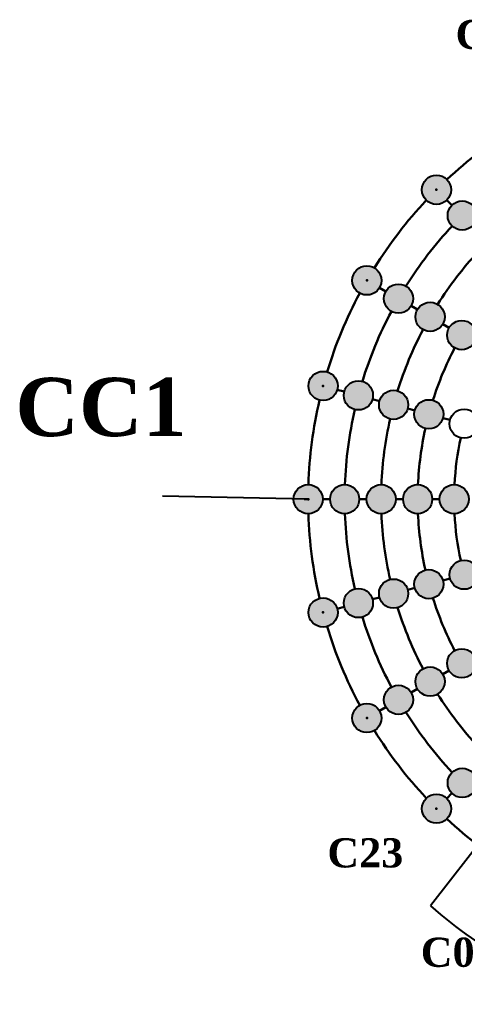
# Model space of a CAD drawing. Header units: inches. Extents: x 53 to 275, y 28 to 179.
# Drawn here: x 113.82 to 129.06, y 29.22 to 62.67 of the extents above; entities that cross this region are included whole.
import ezdxf

# ---------------------------------------------------------------- set-up
doc = ezdxf.new("R2010")
doc.units = ezdxf.units.IN
doc.header["$MEASUREMENT"] = 0

msp = doc.modelspace()

# ---------------------------------------------------------------- hatches: boundary and pattern name
h = msp.add_hatch(color=4)
h.set_gradient(color1=(237, 249, 6), color2=(227, 239, 6), one_color=1, tint=0.48)
h.paths.add_polyline_path([(139.208, 31.231, 1), (138.208, 31.231, 1)])
h.paths.add_polyline_path([(139.208, 32.481, 1), (138.208, 32.481, 1)])
h.paths.add_polyline_path([(139.208, 33.731, 1), (138.208, 33.731, 1)])
h.paths.add_polyline_path([(139.208, 34.981, 1), (138.208, 34.981, 1)])
h.paths.add_polyline_path([(139.208, 36.231, 1), (138.208, 36.231, 1)])
h.paths.add_polyline_path([(139.208, 37.481, 1), (138.208, 37.481, 1)])
h.paths.add_polyline_path([(139.208, 38.731, 1), (138.208, 38.731, 1)])
h.paths.add_polyline_path([(139.208, 39.981, 1), (138.208, 39.981, 1)])
h.paths.add_polyline_path([(137.267, 38.987, 1), (136.267, 38.987, 1)])
h.paths.add_polyline_path([(136.944, 37.779, 1), (135.944, 37.779, 1)])
h.paths.add_polyline_path([(136.62, 36.572, 1), (135.62, 36.572, 1)])
h.paths.add_polyline_path([(136.297, 35.364, 1), (135.297, 35.364, 1)])
h.paths.add_polyline_path([(135.973, 34.157, 1), (134.973, 34.157, 1)])
h.paths.add_polyline_path([(135.65, 32.95, 1), (134.65, 32.95, 1)])
h.paths.add_polyline_path([(135.326, 31.742, 1), (134.326, 31.742, 1)])
h.paths.add_polyline_path([(131.708, 33.241, 1), (130.708, 33.241, 1)])
h.paths.add_polyline_path([(132.333, 34.323, 1), (131.333, 34.323, 1)])
h.paths.add_polyline_path([(132.958, 35.406, 1), (131.958, 35.406, 1)])
h.paths.add_polyline_path([(133.583, 36.488, 1), (132.583, 36.488, 1)])
h.paths.add_polyline_path([(134.208, 37.571, 1), (133.208, 37.571, 1)])
h.paths.add_polyline_path([(134.833, 38.653, 1), (133.833, 38.653, 1)])
h.paths.add_polyline_path([(135.458, 39.736, 1), (134.458, 39.736, 1)])
h.paths.add_polyline_path([(128.602, 35.624, 1), (127.602, 35.624, 1)])
h.paths.add_polyline_path([(129.486, 36.508, 1), (128.486, 36.508, 1)])
h.paths.add_polyline_path([(130.37, 37.392, 1), (129.37, 37.392, 1)])
h.paths.add_polyline_path([(131.253, 38.276, 1), (130.253, 38.276, 1)])
h.paths.add_polyline_path([(132.137, 39.16, 1), (131.137, 39.16, 1)])
h.paths.add_polyline_path([(133.021, 40.044, 1), (132.021, 40.044, 1)])
h.paths.add_polyline_path([(131.631, 41.856, 1), (130.631, 41.856, 1)])
h.paths.add_polyline_path([(130.548, 41.231, 1), (129.548, 41.231, 1)])
h.paths.add_polyline_path([(129.466, 40.606, 1), (128.466, 40.606, 1)])
h.paths.add_polyline_path([(128.383, 39.981, 1), (127.383, 39.981, 1)])
h.paths.add_polyline_path([(127.301, 39.356, 1), (126.301, 39.356, 1)])
h.paths.add_polyline_path([(126.218, 38.731, 1), (125.218, 38.731, 1)])
h.paths.add_polyline_path([(124.719, 42.349, 1), (123.719, 42.349, 1)])
h.paths.add_polyline_path([(125.927, 42.672, 1), (124.927, 42.672, 1)])
h.paths.add_polyline_path([(127.134, 42.996, 1), (126.134, 42.996, 1)])
h.paths.add_polyline_path([(128.342, 43.319, 1), (127.342, 43.319, 1)])
h.paths.add_polyline_path([(129.549, 43.643, 1), (128.549, 43.643, 1)])
h.paths.add_polyline_path([(129.208, 46.231, 1), (128.208, 46.231, 1)])
h.paths.add_polyline_path([(127.958, 46.231, 1), (126.958, 46.231, 1)])
h.paths.add_polyline_path([(126.708, 46.231, 1), (125.708, 46.231, 1)])
h.paths.add_polyline_path([(125.458, 46.231, 1), (124.458, 46.231, 1)])
h.paths.add_polyline_path([(124.208, 46.231, 1), (123.208, 46.231, 1)])
h.paths.add_polyline_path([(128.342, 49.143, 1), (127.342, 49.143, 1)])
h.paths.add_polyline_path([(127.134, 49.466, 1), (126.134, 49.466, 1)])
h.paths.add_polyline_path([(125.927, 49.79, 1), (124.927, 49.79, 1)])
h.paths.add_polyline_path([(124.719, 50.113, 1), (123.719, 50.113, 1)])
h.paths.add_polyline_path([(126.218, 53.731, 1), (125.218, 53.731, 1)])
h.paths.add_polyline_path([(127.301, 53.106, 1), (126.301, 53.106, 1)])
h.paths.add_polyline_path([(128.383, 52.481, 1), (127.383, 52.481, 1)])
h.paths.add_polyline_path([(129.466, 51.856, 1), (128.466, 51.856, 1)])
h.paths.add_polyline_path([(130.37, 55.07, 1), (129.37, 55.07, 1)])
h.paths.add_polyline_path([(129.486, 55.954, 1), (128.486, 55.954, 1)])
h.paths.add_polyline_path([(128.602, 56.838, 1), (127.602, 56.838, 1)])
h.paths.add_polyline_path([(131.708, 59.221, 1), (130.708, 59.221, 1)])
h.paths.add_polyline_path([(132.333, 58.139, 1), (131.333, 58.139, 1)])
h.paths.add_polyline_path([(135.326, 60.72, 1), (134.326, 60.72, 1)])

# ---------------------------------------------------------------- linework, layer by layer
at = {"lineweight": 30}
for p, q in [((128.455, 56.484), (128.632, 56.307)), ((126.368, 53.356), (126.151, 53.481)), ((127.45, 52.731), (127.234, 52.856)), ((128.533, 52.106), (128.316, 52.231)), ((124.944, 49.919), (124.702, 49.984)), ((126.151, 49.596), (125.91, 49.66)), ((127.359, 49.272), (127.117, 49.337)), ((128.566, 48.949), (128.325, 49.013)), ((123.572, 46.231), (123.708, 46.231)), ((124.208, 46.231), (124.458, 46.231)), ((125.458, 46.231), (125.708, 46.231)), ((126.708, 46.231), (126.958, 46.231)), ((127.958, 46.231), (128.208, 46.231)), ((128.325, 43.449), (128.566, 43.513)), ((127.117, 43.125), (127.359, 43.19)), ((125.91, 42.802), (126.151, 42.866)), ((124.702, 42.478), (124.944, 42.543)), ((128.316, 40.231), (128.533, 40.356)), ((127.234, 39.606), (127.45, 39.731)), ((126.151, 38.981), (126.368, 39.106)), ((128.632, 36.155), (128.455, 35.978))]:
    msp.add_line(p, q, dxfattribs=at)
at = {"color": 4}
msp.add_line((123.708, 46.231), (118.714, 46.334), dxfattribs=at)
at = {"color": 1}
msp.add_line((138.708, 46.226), (127.903, 32.297), dxfattribs=at)
at = {"color": 4}
for centre in [(128.102, 56.838), (128.986, 55.954), (125.718, 53.731), (126.801, 53.106), (127.883, 52.481), (128.966, 51.856), (124.219, 50.113), (125.427, 49.79), (126.634, 49.466), (127.842, 49.143), (129.049, 48.819), (123.708, 46.231), (124.958, 46.231), (126.208, 46.231), (127.458, 46.231), (128.708, 46.231), (129.049, 43.643), (126.634, 42.996), (127.842, 43.319), (125.427, 42.672), (124.219, 42.349), (128.966, 40.606), (127.883, 39.981), (126.801, 39.356), (125.718, 38.731), (128.986, 36.508), (128.102, 35.624)]:
    msp.add_circle(centre, 0.5, dxfattribs=at)
at = {"lineweight": 30}
for radius, start, end in [(15, 121.9099, 133.0901), (15, 136.9099, 148.0901), (13.75, 137.0836, 147.9164), (12.5, 137.292, 147.708), (15, 151.9099, 163.0901), (13.75, 152.0836, 162.9164), (12.5, 152.292, 162.708), (11.25, 152.5467, 162.4533), (15, 166.9099, 178.0901), (13.75, 167.0836, 177.9164), (12.5, 167.292, 177.708), (11.25, 167.5467, 177.4533), (10, 167.8651, 177.1349), (15, 181.9099, 193.0901), (13.75, 182.0836, 192.9164), (12.5, 182.292, 192.708), (11.25, 182.5467, 192.4533), (10, 182.8651, 192.1349), (11.25, 197.5467, 207.4533), (12.5, 197.292, 207.708), (13.75, 197.0836, 207.9164), (15, 196.9099, 208.0901), (12.5, 212.292, 222.708), (13.75, 212.0836, 222.9164), (15, 211.9099, 223.0901), (15, 226.9099, 238.0901)]:
    msp.add_arc((138.708, 46.231), radius, start, end, dxfattribs=at)
at = {"color": 1}
msp.add_arc((136.3, 41.489), 12.45, 227.5894, 260.1793, dxfattribs=at)
at = {"lineweight": 30}
for p in [(128.102, 56.838), (125.718, 53.731), (124.219, 50.113), (123.708, 46.231), (124.219, 42.349), (125.718, 38.731), (128.102, 35.624)]:
    msp.add_point(p, dxfattribs=at)

# ---------------------------------------------------------------- texts
at = {"color": 1, "attachment_point": 1}
for s, insert, char_height, width in [('{\\fTimes New Roman|b1|i0|c0|p18;C16}', (128.754, 62.661), 1, 2.68846), ('{\\fTimes New Roman|b1|i0|c0|p18;CC1}', (113.674, 50.394), 2, 5.46482), ('{\\fTimes New Roman|b1|i0|c0|p18;C23}', (124.365, 34.611), 1, 3.08995), ('{\\fTimes New Roman|b1|i0|c0|p18;C0}', (127.563, 31.204), 1, 1.78792)]:
    msp.add_mtext(s, dxfattribs=dict(at, insert=insert, char_height=char_height, width=width))

doc.saveas('drawing.dxf')
